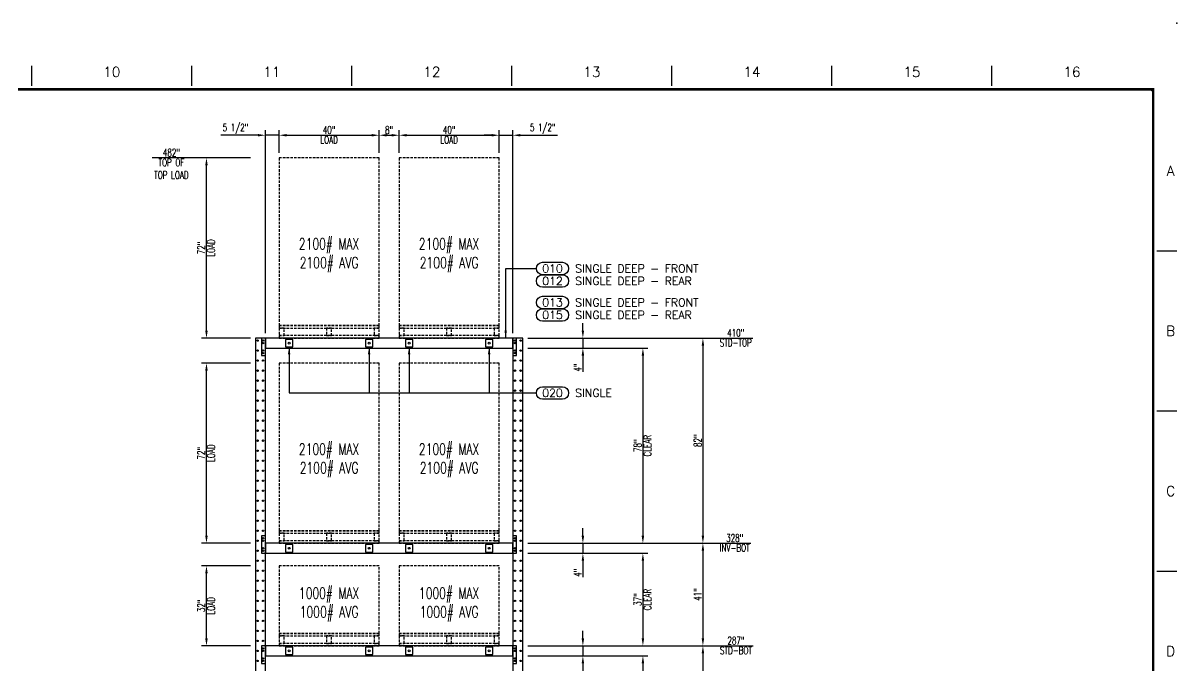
# Model space of a CAD drawing. Extents: x -805 to 239, y -158 to 536.
# Drawn here: x -222.3 to 239.2, y 279 to 535.9 of the extents above; entities that cross this region are included whole.
import ezdxf
from ezdxf.enums import TextEntityAlignment as Align

# ---------------------------------------------------------------- set-up
doc = ezdxf.new("R2010")
doc.units = 0
doc.header["$LTSCALE"] = 8
doc.header["$MEASUREMENT"] = 0
doc.linetypes.add('HIDDEN2', pattern=[0.1875, 0.125, -0.0625])
doc.layers.get('DEFPOINTS').update_dxf_attribs({"linetype": 'CONTINUOUS'})
for name, color, linetype in [('BORD', 15, 'CONTINUOUS'), ('FDIM', 2, 'CONTINUOUS'), ('RACKDIM', 7, 'CONTINUOUS'), ('RACKLOAD', 254, 'HIDDEN2'), ('RACKPALLET', 254, 'HIDDEN2'), ('RACKSHELF', 20, 'CONTINUOUS'), ('RACKUPRIGHT', 180, 'CONTINUOUS'), ('TEXTL', 3, 'CONTINUOUS')]:
    doc.layers.add(name, color=color, linetype=linetype)
doc.styles.add('2thirds', font='romans.shx', dxfattribs={"width": 0.7})
doc.styles.add('DCMARCH', font='stylu.ttf', dxfattribs={"width": 0.75, "oblique": 15})
doc.styles.add('ROMAND', font='ROMAND')
doc.styles.add('SIMPLEX', font='SIMPLEX')
doc.dimstyles.new('2tfrac16', dxfattribs={"dimscale": 32, "dimtxt": 0.0938, "dimasz": 0.0938, "dimexe": 0.0625, "dimexo": 0.0625, "dimgap": 0.01, "dimtad": 1, "dimdec": 4, "dimzin": 1, "dimdsep": 46, "dimlunit": 5, "dimtxsty": '2thirds', "dimcen": 0.0625, "dimclrd": 256, "dimclre": 256, "dimclrt": 256, "dimadec": 0, "dimazin": 0, "dimtfac": 0.75, "dimtdec": 4, "dimtmove": 0, "dimatfit": 0, "dimfxl": 0, "dimtvp": 0.75, "dimfrac": 2, "dimtolj": 1, "dimtzin": 0, "dimarcsym": 0})
doc.dimstyles.new('2tfrac32', dxfattribs={"dimscale": 32, "dimtxt": 0.0938, "dimasz": 0.0938, "dimexe": 0.0625, "dimexo": 0.0625, "dimgap": 0.01, "dimtad": 1, "dimdec": 5, "dimzin": 1, "dimdsep": 46, "dimlunit": 5, "dimtxsty": '2thirds', "dimcen": 0.0625, "dimclrd": 256, "dimclre": 256, "dimclrt": 256, "dimadec": 0, "dimazin": 0, "dimtfac": 0.75, "dimtdec": 4, "dimtmove": 0, "dimatfit": 0, "dimfxl": 0, "dimtvp": 0.75, "dimfrac": 2, "dimtolj": 1, "dimtzin": 0, "dimarcsym": 0})

# ---------------------------------------------------------------- blocks, each defined once
blk = doc.blocks.new('sbord_d')
at = {"layer": 'BORD'}
for p, q in [((18, 20.062), (18, 20.312)), ((20, 20.062), (20, 20.312)), ((22, 20.062), (22, 20.312)), ((24, 20.062), (24, 20.312)), ((26, 20.062), (26, 20.312)), ((28, 20.062), (28, 20.312)), ((30, 20.062), (30, 20.312)), ((32.063, 18), (32.312, 18)), ((32.063, 16), (32.312, 16)), ((32.063, 14), (32.312, 14))]:
    blk.add_line(p, q, dxfattribs=at)
at = {"layer": 'BORD', "const_width": 0.0313}
blk.add_lwpolyline([(-0.016, -0.016), (32.016, -0.016), (32.016, 20.016), (-0.016, 20.016)], close=True, dxfattribs=at)
at = {"layer": 'TEXTL'}
for p in [(32.312, 20.844), (32, 20)]:
    blk.add_point(p, dxfattribs=at)
at = {"layer": 'BORD', "style": 'ROMAND'}
for s, p in [('10', (19, 20.234)), ('11', (21, 20.234)), ('12', (23, 20.234)), ('13', (25, 20.234)), ('14', (27, 20.234)), ('15', (29, 20.234)), ('16', (31, 20.234)), ('A', (32.234, 19)), ('B', (32.234, 17)), ('C', (32.234, 15)), ('D', (32.234, 13))]:
    blk.add_text(s, height=0.125, dxfattribs=at).set_placement(p, align=Align.MIDDLE)
at = {"layer": 'TEXTL', "flags": 8}
for tag, height, style, p in [('TITLE1', 0.156, 'SIMPLEX', (30.266, 2.776)), ('TITLE2', 0.156, 'SIMPLEX', (30.266, 2.443)), ('CHK', 0.0938, 'SIMPLEX', (29.828, 0.883)), ('APP', 0.0938, 'SIMPLEX', (30.703, 0.883)), ('JOB#', 0.125, 'ROMAND', (30.12, 0.133)), ('SHT', 0.125, 'ROMAND', (31.193, 0.133)), ('REV', 0.125, 'ROMAND', (31.789, 0.133))]:
    blk.add_attdef(tag, text='', height=height, dxfattribs=dict(at, style=style)).set_placement(p, align=Align.MIDDLE)
at = {"layer": 'TEXTL', "style": 'SIMPLEX', "flags": 8}
for tag, height, p in [('CUSTOMER', 0.156, (30.266, 1.697)), ('LOCATION', 0.125, (30.266, 1.364)), ('REVC', 0.0781, (20.259, 0.945)), ('CCHK', 0.0781, (27.255, 0.943)), ('REVB', 0.0781, (20.259, 0.695)), ('BCHK', 0.0781, (27.255, 0.683)), ('REVA', 0.0781, (20.259, 0.445)), ('ACHK', 0.0781, (27.255, 0.443))]:
    blk.add_attdef(tag, text='', height=height, dxfattribs=at).set_placement(p, align=Align.CENTER)
at = {"layer": 'TEXTL', "flags": 8}
for tag, p, height, style in [('REVCDESC', (20.625, 0.943), 0.0781, 'SIMPLEX'), ('REVBDESC', (20.625, 0.683), 0.0781, 'SIMPLEX'), ('REVADESC', (20.625, 0.443), 0.0781, 'SIMPLEX'), ('DWG#', (30.055, -0.566), 0.0938, 'ROMAND')]:
    blk.add_attdef(tag, p, '', height=height, dxfattribs=dict(at, style=style))
at = {"layer": 'TEXTL', "style": 'DCMARCH', "oblique": 15, "width": 0.75, "flags": 8}
for tag, p in [('CBY', (26.755, 0.943)), ('BBY', (26.755, 0.683)), ('ABY', (26.755, 0.443))]:
    blk.add_attdef(tag, text='', height=0.0781, dxfattribs=at).set_placement(p, align=Align.CENTER)
at = {"layer": 'TEXTL', "style": 'SIMPLEX', "flags": 8}
for tag, height, width, p, p2 in [('CAPP', 0.0781, 1.292308, (27.588, 0.944), (27.963, 0.944)), ('CDT', 0.0781, 1.866, (28.071, 0.943), (28.46, 0.943)), ('SCALE', 0.0938, 1.702732, (31.234, 0.837), (31.941, 0.837)), ('BAPP', 0.0781, 1.292308, (27.588, 0.683), (27.963, 0.683)), ('BDT', 0.0781, 1.866, (28.071, 0.683), (28.46, 0.683)), ('AAPP', 0.0781, 1.275949, (27.588, 0.443), (27.963, 0.443)), ('ADT', 0.0781, 1.833263, (28.071, 0.443), (28.46, 0.443)), ('DATE', 0.0938, 2.134634, (28.609, 0.462), (29.315, 0.462)), ('CHKDT', 0.0938, 1.555556, (29.484, 0.462), (30.172, 0.462)), ('APPDT', 0.0938, 1.555556, (30.359, 0.462), (31.047, 0.462)), ('PLOT#', 0.0938, 8.555556, (31.234, 0.462), (31.922, 0.462))]:
    blk.add_attdef(tag, text='', height=height, dxfattribs=dict(at, width=width)).set_placement(p, p2, align=Align.FIT)
at = {"layer": 'TEXTL', "style": 'DCMARCH', "oblique": 15, "width": 0.75, "flags": 8}
blk.add_attdef('DRBY', (28.593, 0.821), '', height=0.125, dxfattribs=at)
blk = doc.blocks.new('*D122')
at = {"layer": 'DEFPOINTS', "color": 0}
for p in [(-154.93, 482), (-129.38, 482), (-125.38, 0)]:
    blk.add_point(p, dxfattribs=at)
at = {"layer": 'RACKDIM', "lineweight": -2}
for p, q in [((-148.93, 482), (-170.66, 482)), ((-142.92, 482), (-148.93, 482)), ((-131.38, 482), (-142.92, 482))]:
    blk.add_line(p, q, dxfattribs=at)
at = {"layer": 'RACKDIM', "char_height": 3.002, "attachment_point": 5, "style": '2thirds'}
for s, insert in [('\\A1;482"', (-162.95, 484.11)), ('\\A1;TOP OF\\PTOP LOAD', (-162.95, 477.68))]:
    blk.add_mtext(s, dxfattribs=dict(at, insert=insert))
blk = doc.blocks.new('*D121')
at = {"layer": 'DEFPOINTS', "color": 0}
for p in [(-26.38, 491.07), (-31.88, 482), (-26.38, 410)]:
    blk.add_point(p, dxfattribs=at)
at = {"layer": 'RACKDIM', "lineweight": -2}
for p, q in [((-34.88, 491.07), (-37.88, 491.07)), ((-31.88, 484), (-31.88, 493.07)), ((-31.88, 491.07), (-26.38, 491.07)), ((-26.38, 412), (-26.38, 493.07)), ((-23.38, 491.07), (-8.53, 491.07))]:
    blk.add_line(p, q, dxfattribs=at)
at = {"layer": 'RACKDIM'}
for points in [[(-34.88, 491.57), (-34.88, 490.57), (-31.88, 491.07)], [(-23.38, 491.57), (-23.38, 490.57), (-26.38, 491.07)]]:
    blk.add_solid(points, dxfattribs=at)
at = {"layer": 'RACKDIM', "insert": (-14.45, 493.67), "char_height": 3.002, "attachment_point": 5, "style": '2thirds'}
blk.add_mtext('\\A1;5 1/2"', dxfattribs=at)
blk = doc.blocks.new('*D120')
at = {"layer": 'DEFPOINTS', "color": 0}
for p in [(-31.88, 491.07), (-71.88, 482), (-31.88, 482)]:
    blk.add_point(p, dxfattribs=at)
at = {"layer": 'RACKDIM', "lineweight": -2}
for p, q in [((-71.88, 484), (-71.88, 493.07)), ((-68.88, 491.07), (-34.88, 491.07)), ((-31.88, 484), (-31.88, 493.07))]:
    blk.add_line(p, q, dxfattribs=at)
at = {"layer": 'RACKDIM'}
for points in [[(-68.88, 491.57), (-68.88, 490.57), (-71.88, 491.07)], [(-34.88, 491.57), (-34.88, 490.57), (-31.88, 491.07)]]:
    blk.add_solid(points, dxfattribs=at)
at = {"layer": 'RACKDIM', "char_height": 3.002, "attachment_point": 5, "style": '2thirds'}
for s, insert in [('\\A1;40"', (-51.88, 493.17)), ('\\A1;LOAD', (-51.88, 489.24))]:
    blk.add_mtext(s, dxfattribs=dict(at, insert=insert))
blk = doc.blocks.new('*D119')
at = {"layer": 'DEFPOINTS', "color": 0}
for p in [(-71.88, 491.07), (-79.88, 482), (-71.88, 482)]:
    blk.add_point(p, dxfattribs=at)
at = {"layer": 'RACKDIM', "lineweight": -2}
for p, q in [((-79.88, 484), (-79.88, 493.07)), ((-76.88, 491.07), (-74.88, 491.07)), ((-71.88, 484), (-71.88, 493.07))]:
    blk.add_line(p, q, dxfattribs=at)
at = {"layer": 'RACKDIM'}
for points in [[(-76.88, 491.57), (-76.88, 490.57), (-79.88, 491.07)], [(-74.88, 491.57), (-74.88, 490.57), (-71.88, 491.07)]]:
    blk.add_solid(points, dxfattribs=at)
at = {"layer": 'RACKDIM', "insert": (-75.88, 493.17), "char_height": 3.002, "attachment_point": 5, "style": '2thirds'}
blk.add_mtext('\\A1;8"', dxfattribs=at)
blk = doc.blocks.new('*D118')
at = {"layer": 'DEFPOINTS', "color": 0}
for p in [(-79.88, 491.07), (-119.88, 482), (-79.88, 482)]:
    blk.add_point(p, dxfattribs=at)
at = {"layer": 'RACKDIM', "lineweight": -2}
for p, q in [((-119.88, 484), (-119.88, 493.07)), ((-116.88, 491.07), (-82.88, 491.07)), ((-79.88, 484), (-79.88, 493.07))]:
    blk.add_line(p, q, dxfattribs=at)
at = {"layer": 'RACKDIM'}
for points in [[(-116.88, 491.57), (-116.88, 490.57), (-119.88, 491.07)], [(-82.88, 491.57), (-82.88, 490.57), (-79.88, 491.07)]]:
    blk.add_solid(points, dxfattribs=at)
at = {"layer": 'RACKDIM', "char_height": 3.002, "attachment_point": 5, "style": '2thirds'}
for s, insert in [('\\A1;40"', (-99.88, 493.17)), ('\\A1;LOAD', (-99.88, 489.24))]:
    blk.add_mtext(s, dxfattribs=dict(at, insert=insert))
blk = doc.blocks.new('*D117')
at = {"layer": 'DEFPOINTS', "color": 0}
for p in [(-125.38, 491.07), (-119.88, 482), (-125.38, 410)]:
    blk.add_point(p, dxfattribs=at)
at = {"layer": 'RACKDIM', "lineweight": -2}
for p, q in [((-128.38, 491.07), (-143.23, 491.07)), ((-125.38, 412), (-125.38, 493.07)), ((-119.88, 491.07), (-125.38, 491.07)), ((-119.88, 484), (-119.88, 493.07)), ((-116.88, 491.07), (-113.88, 491.07))]:
    blk.add_line(p, q, dxfattribs=at)
at = {"layer": 'RACKDIM'}
for points in [[(-128.38, 491.57), (-128.38, 490.57), (-125.38, 491.07)], [(-116.88, 491.57), (-116.88, 490.57), (-119.88, 491.07)]]:
    blk.add_solid(points, dxfattribs=at)
at = {"layer": 'RACKDIM', "insert": (-137.31, 493.67), "char_height": 3.002, "attachment_point": 5, "style": '2thirds'}
blk.add_mtext('\\A1;5 1/2"', dxfattribs=at)
blk = doc.blocks.new('*D116')
at = {"layer": 'DEFPOINTS', "color": 0}
for p in [(-148.93, 482), (-129.38, 482), (-129.38, 410)]:
    blk.add_point(p, dxfattribs=at)
at = {"layer": 'RACKDIM', "lineweight": -2}
for p, q in [((-131.38, 482), (-150.93, 482)), ((-148.93, 413), (-148.93, 479)), ((-131.38, 410), (-150.93, 410))]:
    blk.add_line(p, q, dxfattribs=at)
at = {"layer": 'RACKDIM'}
for points in [[(-149.43, 479), (-148.43, 479), (-148.93, 482)], [(-149.43, 413), (-148.43, 413), (-148.93, 410)]]:
    blk.add_solid(points, dxfattribs=at)
at = {"layer": 'RACKDIM', "char_height": 3.002, "attachment_point": 5, "rotation": 89.9998, "style": '2thirds'}
for s, insert in [('\\A1;72"', (-151.04, 446)), ('\\A1;LOAD', (-147.11, 446))]:
    blk.add_mtext(s, dxfattribs=dict(at, insert=insert))
blk = doc.blocks.new('*D115')
at = {"layer": 'DEFPOINTS', "color": 0}
for p in [(-22.38, 410), (55.62, 410), (-125.38, 0)]:
    blk.add_point(p, dxfattribs=at)
at = {"layer": 'RACKDIM', "lineweight": -2}
blk.add_line((-20.38, 410), (69.55, 410), dxfattribs=at)
at = {"layer": 'RACKDIM', "attachment_point": 5, "style": '2thirds'}
for s, insert, char_height in [('\\A1;410"', (62.74, 412.11), 3.002), ('\\A1;STD-TOP', (62.74, 408.18), 3.0016)]:
    blk.add_mtext(s, dxfattribs=dict(at, insert=insert, char_height=char_height))
blk = doc.blocks.new('*D114')
at = {"layer": 'DEFPOINTS', "color": 0}
for p in [(-22.38, 410), (-22.38, 328), (49.62, 328)]:
    blk.add_point(p, dxfattribs=at)
at = {"layer": 'RACKDIM', "lineweight": -2}
for p, q in [((-20.38, 410), (51.62, 410)), ((49.62, 407), (49.62, 331)), ((-20.38, 328), (51.62, 328))]:
    blk.add_line(p, q, dxfattribs=at)
at = {"layer": 'RACKDIM'}
for points in [[(49.12, 407), (50.12, 407), (49.62, 410)], [(49.12, 331), (50.12, 331), (49.62, 328)]]:
    blk.add_solid(points, dxfattribs=at)
at = {"layer": 'RACKDIM', "insert": (47.51, 369), "char_height": 3.002, "attachment_point": 5, "rotation": 89.9998, "style": '2thirds'}
blk.add_mtext('\\A1;82"', dxfattribs=at)
blk = doc.blocks.new('*D113')
at = {"layer": 'DEFPOINTS', "color": 0}
for p in [(-22.38, 406), (-22.38, 328), (25.62, 328)]:
    blk.add_point(p, dxfattribs=at)
at = {"layer": 'RACKDIM', "lineweight": -2}
for p, q in [((-20.38, 406), (27.62, 406)), ((25.62, 403), (25.62, 331)), ((-20.38, 328), (27.62, 328))]:
    blk.add_line(p, q, dxfattribs=at)
at = {"layer": 'RACKDIM'}
for points in [[(25.12, 403), (26.12, 403), (25.62, 406)], [(25.12, 331), (26.12, 331), (25.62, 328)]]:
    blk.add_solid(points, dxfattribs=at)
at = {"layer": 'RACKDIM', "char_height": 3.002, "attachment_point": 5, "rotation": 89.9998, "style": '2thirds'}
for s, insert in [('\\A1;CLEAR', (27.44, 367)), ('\\A1;78"', (23.51, 367))]:
    blk.add_mtext(s, dxfattribs=dict(at, insert=insert))
blk = doc.blocks.new('*D112')
at = {"layer": 'DEFPOINTS', "color": 0}
for p in [(-22.38, 410), (-22.38, 406), (1.62, 406)]:
    blk.add_point(p, dxfattribs=at)
at = {"layer": 'RACKDIM', "lineweight": -2}
for p, q in [((1.62, 413), (1.62, 416)), ((-20.38, 410), (3.62, 410)), ((1.62, 410), (1.62, 406)), ((-20.38, 406), (3.62, 406)), ((1.62, 403), (1.62, 396.46))]:
    blk.add_line(p, q, dxfattribs=at)
at = {"layer": 'RACKDIM'}
for points in [[(1.12, 413), (2.12, 413), (1.62, 410)], [(1.12, 403), (2.12, 403), (1.62, 406)]]:
    blk.add_solid(points, dxfattribs=at)
at = {"layer": 'RACKDIM', "insert": (-0.49, 398.23), "char_height": 3.002, "attachment_point": 5, "rotation": 89.9998, "style": '2thirds'}
blk.add_mtext('\\A1;4"', dxfattribs=at)
blk = doc.blocks.new('*D111')
at = {"layer": 'DEFPOINTS', "color": 0}
for p in [(-148.93, 400), (-129.38, 400), (-129.38, 328)]:
    blk.add_point(p, dxfattribs=at)
at = {"layer": 'RACKDIM', "lineweight": -2}
for p, q in [((-131.38, 400), (-150.93, 400)), ((-148.93, 331), (-148.93, 397)), ((-131.38, 328), (-150.93, 328))]:
    blk.add_line(p, q, dxfattribs=at)
at = {"layer": 'RACKDIM'}
for points in [[(-149.43, 397), (-148.43, 397), (-148.93, 400)], [(-149.43, 331), (-148.43, 331), (-148.93, 328)]]:
    blk.add_solid(points, dxfattribs=at)
at = {"layer": 'RACKDIM', "char_height": 3.002, "attachment_point": 5, "rotation": 89.9998, "style": '2thirds'}
for s, insert in [('\\A1;72"', (-151.04, 364)), ('\\A1;LOAD', (-147.11, 364))]:
    blk.add_mtext(s, dxfattribs=dict(at, insert=insert))
blk = doc.blocks.new('*D110')
at = {"layer": 'DEFPOINTS', "color": 0}
for p in [(-22.38, 328), (55.62, 328), (-125.38, 0)]:
    blk.add_point(p, dxfattribs=at)
at = {"layer": 'RACKDIM', "lineweight": -2}
blk.add_line((-20.38, 328), (68.75, 328), dxfattribs=at)
at = {"layer": 'RACKDIM', "attachment_point": 5, "style": '2thirds'}
for s, insert, char_height in [('\\A1;INV-BOT', (62.34, 326.18), 3.0016), ('\\A1;328"', (62.34, 330.11), 3.002)]:
    blk.add_mtext(s, dxfattribs=dict(at, insert=insert, char_height=char_height))
blk = doc.blocks.new('*D109')
at = {"layer": 'DEFPOINTS', "color": 0}
for p in [(-22.38, 328), (-22.38, 287), (49.62, 287)]:
    blk.add_point(p, dxfattribs=at)
at = {"layer": 'RACKDIM', "lineweight": -2}
for p, q in [((-20.38, 328), (51.62, 328)), ((49.62, 325), (49.62, 290)), ((-20.38, 287), (51.62, 287))]:
    blk.add_line(p, q, dxfattribs=at)
at = {"layer": 'RACKDIM'}
for points in [[(49.12, 325), (50.12, 325), (49.62, 328)], [(49.12, 290), (50.12, 290), (49.62, 287)]]:
    blk.add_solid(points, dxfattribs=at)
at = {"layer": 'RACKDIM', "insert": (47.51, 307.5), "char_height": 3.002, "attachment_point": 5, "rotation": 89.9998, "style": '2thirds'}
blk.add_mtext('\\A1;41"', dxfattribs=at)
blk = doc.blocks.new('*D108')
at = {"layer": 'DEFPOINTS', "color": 0}
for p in [(-22.38, 324), (-22.38, 287), (25.62, 287)]:
    blk.add_point(p, dxfattribs=at)
at = {"layer": 'RACKDIM', "lineweight": -2}
for p, q in [((-20.38, 324), (27.62, 324)), ((25.62, 321), (25.62, 290)), ((-20.38, 287), (27.62, 287))]:
    blk.add_line(p, q, dxfattribs=at)
at = {"layer": 'RACKDIM'}
for points in [[(25.12, 321), (26.12, 321), (25.62, 324)], [(25.12, 290), (26.12, 290), (25.62, 287)]]:
    blk.add_solid(points, dxfattribs=at)
at = {"layer": 'RACKDIM', "char_height": 3.002, "attachment_point": 5, "rotation": 89.9998, "style": '2thirds'}
for s, insert in [('\\A1;CLEAR', (27.44, 305.5)), ('\\A1;37"', (23.51, 305.5))]:
    blk.add_mtext(s, dxfattribs=dict(at, insert=insert))
blk = doc.blocks.new('*D107')
at = {"layer": 'DEFPOINTS', "color": 0}
for p in [(-22.38, 328), (-22.38, 324), (1.62, 324)]:
    blk.add_point(p, dxfattribs=at)
at = {"layer": 'RACKDIM', "lineweight": -2}
for p, q in [((1.62, 331), (1.62, 334)), ((-20.38, 328), (3.62, 328)), ((1.62, 328), (1.62, 324)), ((-20.38, 324), (3.62, 324)), ((1.62, 321), (1.62, 314.46))]:
    blk.add_line(p, q, dxfattribs=at)
at = {"layer": 'RACKDIM'}
for points in [[(1.12, 331), (2.12, 331), (1.62, 328)], [(1.12, 321), (2.12, 321), (1.62, 324)]]:
    blk.add_solid(points, dxfattribs=at)
at = {"layer": 'RACKDIM', "insert": (-0.49, 316.23), "char_height": 3.002, "attachment_point": 5, "rotation": 89.9998, "style": '2thirds'}
blk.add_mtext('\\A1;4"', dxfattribs=at)
blk = doc.blocks.new('*D106')
at = {"layer": 'DEFPOINTS', "color": 0}
for p in [(-148.93, 319), (-129.38, 319), (-129.38, 287)]:
    blk.add_point(p, dxfattribs=at)
at = {"layer": 'RACKDIM', "lineweight": -2}
for p, q in [((-131.38, 319), (-150.93, 319)), ((-148.93, 290), (-148.93, 316)), ((-131.38, 287), (-150.93, 287))]:
    blk.add_line(p, q, dxfattribs=at)
at = {"layer": 'RACKDIM'}
for points in [[(-149.43, 316), (-148.43, 316), (-148.93, 319)], [(-149.43, 290), (-148.43, 290), (-148.93, 287)]]:
    blk.add_solid(points, dxfattribs=at)
at = {"layer": 'RACKDIM', "char_height": 3.002, "attachment_point": 5, "rotation": 89.9998, "style": '2thirds'}
for s, insert in [('\\A1;32"', (-151.04, 303)), ('\\A1;LOAD', (-147.11, 303))]:
    blk.add_mtext(s, dxfattribs=dict(at, insert=insert))
blk = doc.blocks.new('*D105')
at = {"layer": 'DEFPOINTS', "color": 0}
for p in [(-22.38, 287), (55.62, 287), (-125.38, 0)]:
    blk.add_point(p, dxfattribs=at)
at = {"layer": 'RACKDIM', "lineweight": -2}
blk.add_line((-20.38, 287), (69.75, 287), dxfattribs=at)
at = {"layer": 'RACKDIM', "attachment_point": 5, "style": '2thirds'}
for s, insert, char_height in [('\\A1;STD-BOT', (62.84, 285.18), 3.0016), ('\\A1;287"', (62.84, 289.11), 3.002)]:
    blk.add_mtext(s, dxfattribs=dict(at, insert=insert, char_height=char_height))
blk = doc.blocks.new('*D104')
at = {"layer": 'DEFPOINTS', "color": 0}
for p in [(-22.38, 287), (-22.38, 246), (49.62, 246)]:
    blk.add_point(p, dxfattribs=at)
at = {"layer": 'RACKDIM', "lineweight": -2}
for p, q in [((-20.38, 287), (51.62, 287)), ((49.62, 284), (49.62, 249)), ((-20.38, 246), (51.62, 246))]:
    blk.add_line(p, q, dxfattribs=at)
at = {"layer": 'RACKDIM'}
for points in [[(49.12, 284), (50.12, 284), (49.62, 287)], [(49.12, 249), (50.12, 249), (49.62, 246)]]:
    blk.add_solid(points, dxfattribs=at)
at = {"layer": 'RACKDIM', "insert": (47.51, 266.5), "char_height": 3.002, "attachment_point": 5, "rotation": 89.9998, "style": '2thirds'}
blk.add_mtext('\\A1;41"', dxfattribs=at)
blk = doc.blocks.new('*D103')
at = {"layer": 'DEFPOINTS', "color": 0}
for p in [(-22.38, 283), (-22.38, 246), (25.62, 246)]:
    blk.add_point(p, dxfattribs=at)
at = {"layer": 'RACKDIM', "lineweight": -2}
for p, q in [((-20.38, 283), (27.62, 283)), ((25.62, 280), (25.62, 249)), ((-20.38, 246), (27.62, 246))]:
    blk.add_line(p, q, dxfattribs=at)
at = {"layer": 'RACKDIM'}
for points in [[(25.12, 280), (26.12, 280), (25.62, 283)], [(25.12, 249), (26.12, 249), (25.62, 246)]]:
    blk.add_solid(points, dxfattribs=at)
at = {"layer": 'RACKDIM', "char_height": 3.002, "attachment_point": 5, "rotation": 89.9998, "style": '2thirds'}
for s, insert in [('\\A1;CLEAR', (27.44, 264.5)), ('\\A1;37"', (23.51, 264.5))]:
    blk.add_mtext(s, dxfattribs=dict(at, insert=insert))
blk = doc.blocks.new('*D102')
at = {"layer": 'DEFPOINTS', "color": 0}
for p in [(-22.38, 287), (-22.38, 283), (1.62, 283)]:
    blk.add_point(p, dxfattribs=at)
at = {"layer": 'RACKDIM', "lineweight": -2}
for p, q in [((1.62, 290), (1.62, 293)), ((-20.38, 287), (3.62, 287)), ((1.62, 287), (1.62, 283)), ((-20.38, 283), (3.62, 283)), ((1.62, 280), (1.62, 273.46))]:
    blk.add_line(p, q, dxfattribs=at)
at = {"layer": 'RACKDIM'}
for points in [[(1.12, 290), (2.12, 290), (1.62, 287)], [(1.12, 280), (2.12, 280), (1.62, 283)]]:
    blk.add_solid(points, dxfattribs=at)
at = {"layer": 'RACKDIM', "insert": (-0.49, 275.23), "char_height": 3.002, "attachment_point": 5, "rotation": 89.9998, "style": '2thirds'}
blk.add_mtext('\\A1;4"', dxfattribs=at)

msp = doc.modelspace()

# ---------------------------------------------------------------- linework, layer by layer
at = {"layer": 'FDIM'}
for points in [[(-14.47019, 435.3199, -1), (-14.47019, 440.3035), (-6.5932, 440.3035, -1), (-6.5932, 435.3199)], [(-14.47019, 430.3363, -1), (-14.47019, 435.3199), (-6.5932, 435.3199, -1), (-6.5932, 430.3363)], [(-14.47019, 421.74874, -1), (-14.47019, 426.73234), (-6.5932, 426.73234, -1), (-6.5932, 421.74874)], [(-14.47019, 416.76514, -1), (-14.47019, 421.74874), (-6.5932, 421.74874, -1), (-6.5932, 416.76514)], [(-14.47019, 385.58671, -1), (-14.47019, 390.57031), (-6.5932, 390.57031, -1), (-6.5932, 385.58671)]]:
    msp.add_lwpolyline(points, format="xyb", close=True, dxfattribs=at)
at = {"layer": 'RACKLOAD'}
for points in [[(-119.87898, 415), (-79.87898, 415), (-79.87898, 482), (-119.87898, 482), (-119.87898, 415)], [(-71.87898, 415), (-31.87898, 415), (-31.87898, 482), (-71.87898, 482), (-71.87898, 415)], [(-119.87898, 333), (-79.87898, 333), (-79.87898, 400), (-119.87898, 400), (-119.87898, 333)], [(-71.87898, 333), (-31.87898, 333), (-31.87898, 400), (-71.87898, 400), (-71.87898, 333)], [(-119.87898, 292), (-79.87898, 292), (-79.87898, 319), (-119.87898, 319), (-119.87898, 292)], [(-71.87898, 292), (-31.87898, 292), (-31.87898, 319), (-71.87898, 319), (-71.87898, 292)]]:
    msp.add_lwpolyline(points, dxfattribs=at)
at = {"layer": 'RACKPALLET'}
for points in [[(-119.87898, 414), (-79.87898, 414), (-79.87898, 415), (-119.87898, 415), (-119.87898, 414)], [(-119.87898, 411), (-117.87898, 411), (-117.87898, 414), (-119.87898, 414), (-119.87898, 411)], [(-119.87898, 410), (-79.87898, 410), (-79.87898, 411), (-119.87898, 411), (-119.87898, 410)], [(-100.87898, 411), (-98.87898, 411), (-98.87898, 414), (-100.87898, 414), (-100.87898, 411)], [(-81.87898, 411), (-79.87898, 411), (-79.87898, 414), (-81.87898, 414), (-81.87898, 411)], [(-71.87898, 414), (-31.87898, 414), (-31.87898, 415), (-71.87898, 415), (-71.87898, 414)], [(-71.87898, 411), (-69.87898, 411), (-69.87898, 414), (-71.87898, 414), (-71.87898, 411)], [(-71.87898, 410), (-31.87898, 410), (-31.87898, 411), (-71.87898, 411), (-71.87898, 410)], [(-52.87898, 411), (-50.87898, 411), (-50.87898, 414), (-52.87898, 414), (-52.87898, 411)], [(-33.87898, 411), (-31.87898, 411), (-31.87898, 414), (-33.87898, 414), (-33.87898, 411)], [(-119.87898, 332), (-79.87898, 332), (-79.87898, 333), (-119.87898, 333), (-119.87898, 332)], [(-71.87898, 332), (-31.87898, 332), (-31.87898, 333), (-71.87898, 333), (-71.87898, 332)], [(-119.87898, 329), (-117.87898, 329), (-117.87898, 332), (-119.87898, 332), (-119.87898, 329)], [(-119.87898, 328), (-79.87898, 328), (-79.87898, 329), (-119.87898, 329), (-119.87898, 328)], [(-100.87898, 329), (-98.87898, 329), (-98.87898, 332), (-100.87898, 332), (-100.87898, 329)], [(-81.87898, 329), (-79.87898, 329), (-79.87898, 332), (-81.87898, 332), (-81.87898, 329)], [(-71.87898, 329), (-69.87898, 329), (-69.87898, 332), (-71.87898, 332), (-71.87898, 329)], [(-71.87898, 328), (-31.87898, 328), (-31.87898, 329), (-71.87898, 329), (-71.87898, 328)], [(-52.87898, 329), (-50.87898, 329), (-50.87898, 332), (-52.87898, 332), (-52.87898, 329)], [(-33.87898, 329), (-31.87898, 329), (-31.87898, 332), (-33.87898, 332), (-33.87898, 329)], [(-119.87898, 291), (-79.87898, 291), (-79.87898, 292), (-119.87898, 292), (-119.87898, 291)], [(-119.87898, 288), (-117.87898, 288), (-117.87898, 291), (-119.87898, 291), (-119.87898, 288)], [(-100.87898, 288), (-98.87898, 288), (-98.87898, 291), (-100.87898, 291), (-100.87898, 288)], [(-81.87898, 288), (-79.87898, 288), (-79.87898, 291), (-81.87898, 291), (-81.87898, 288)], [(-71.87898, 291), (-31.87898, 291), (-31.87898, 292), (-71.87898, 292), (-71.87898, 291)], [(-71.87898, 288), (-69.87898, 288), (-69.87898, 291), (-71.87898, 291), (-71.87898, 288)], [(-52.87898, 288), (-50.87898, 288), (-50.87898, 291), (-52.87898, 291), (-52.87898, 288)], [(-33.87898, 288), (-31.87898, 288), (-31.87898, 291), (-33.87898, 291), (-33.87898, 288)], [(-119.87898, 287), (-79.87898, 287), (-79.87898, 288), (-119.87898, 288), (-119.87898, 287)], [(-71.87898, 287), (-31.87898, 287), (-31.87898, 288), (-71.87898, 288), (-71.87898, 287)]]:
    msp.add_lwpolyline(points, dxfattribs=at)
at = {"layer": 'RACKSHELF'}
for points in [[(-126.87898, 403), (-125.37898, 403), (-125.37898, 410), (-126.87898, 410), (-126.87898, 403)], [(-125.37898, 406), (-26.37898, 406), (-26.37898, 410), (-125.37898, 410), (-125.37898, 406)], [(-117.37898, 406.5), (-114.37898, 406.5), (-114.37898, 409.5), (-117.37898, 409.5), (-117.37898, 406.5)], [(-85.37898, 406.5), (-82.37898, 406.5), (-82.37898, 409.5), (-85.37898, 409.5), (-85.37898, 406.5)], [(-69.37898, 406.5), (-66.37898, 406.5), (-66.37898, 409.5), (-69.37898, 409.5), (-69.37898, 406.5)], [(-37.37898, 406.5), (-34.37898, 406.5), (-34.37898, 409.5), (-37.37898, 409.5), (-37.37898, 406.5)], [(-26.37898, 403), (-24.87898, 403), (-24.87898, 410), (-26.37898, 410), (-26.37898, 403)], [(-126.87898, 324), (-125.37898, 324), (-125.37898, 331), (-126.87898, 331), (-126.87898, 324)], [(-125.37898, 324), (-26.37898, 324), (-26.37898, 328), (-125.37898, 328), (-125.37898, 324)], [(-26.37898, 324), (-24.87898, 324), (-24.87898, 331), (-26.37898, 331), (-26.37898, 324)], [(-117.37898, 324.5), (-114.37898, 324.5), (-114.37898, 327.5), (-117.37898, 327.5), (-117.37898, 324.5)], [(-85.37898, 324.5), (-82.37898, 324.5), (-82.37898, 327.5), (-85.37898, 327.5), (-85.37898, 324.5)], [(-69.37898, 324.5), (-66.37898, 324.5), (-66.37898, 327.5), (-69.37898, 327.5), (-69.37898, 324.5)], [(-37.37898, 324.5), (-34.37898, 324.5), (-34.37898, 327.5), (-37.37898, 327.5), (-37.37898, 324.5)], [(-126.87898, 280), (-125.37898, 280), (-125.37898, 287), (-126.87898, 287), (-126.87898, 280)], [(-125.37898, 283), (-26.37898, 283), (-26.37898, 287), (-125.37898, 287), (-125.37898, 283)], [(-117.37898, 283.5), (-114.37898, 283.5), (-114.37898, 286.5), (-117.37898, 286.5), (-117.37898, 283.5)], [(-85.37898, 283.5), (-82.37898, 283.5), (-82.37898, 286.5), (-85.37898, 286.5), (-85.37898, 283.5)], [(-69.37898, 283.5), (-66.37898, 283.5), (-66.37898, 286.5), (-69.37898, 286.5), (-69.37898, 283.5)], [(-37.37898, 283.5), (-34.37898, 283.5), (-34.37898, 286.5), (-37.37898, 286.5), (-37.37898, 283.5)], [(-26.37898, 280), (-24.87898, 280), (-24.87898, 287), (-26.37898, 287), (-26.37898, 280)]]:
    msp.add_lwpolyline(points, dxfattribs=at)
for centre, radius in [((-126.28523, 409), 0.28125), ((-126.28523, 408), 0.28125), ((-115.87898, 408), 0.375), ((-83.87898, 408), 0.375), ((-67.87898, 408), 0.375), ((-35.87898, 408), 0.375), ((-25.47273, 409), 0.28125), ((-25.47273, 408), 0.28125), ((-126.28523, 405), 0.28125), ((-126.28523, 404), 0.28125), ((-25.47273, 405), 0.28125), ((-25.47273, 404), 0.28125), ((-126.28523, 330), 0.28125), ((-126.28523, 329), 0.28125), ((-25.47273, 330), 0.28125), ((-25.47273, 329), 0.28125), ((-126.28523, 326), 0.28125), ((-126.28523, 325), 0.28125), ((-115.87898, 326), 0.375), ((-83.87898, 326), 0.375), ((-67.87898, 326), 0.375), ((-35.87898, 326), 0.375), ((-25.47273, 326), 0.28125), ((-25.47273, 325), 0.28125), ((-126.28523, 286), 0.28125), ((-25.47273, 286), 0.28125), ((-126.28523, 285), 0.28125), ((-126.28523, 282), 0.28125), ((-115.87898, 285), 0.375), ((-83.87898, 285), 0.375), ((-67.87898, 285), 0.375), ((-35.87898, 285), 0.375), ((-25.47273, 285), 0.28125), ((-25.47273, 282), 0.28125), ((-126.28523, 281), 0.28125), ((-25.47273, 281), 0.28125)]:
    msp.add_circle(centre, radius, dxfattribs=at)
at = {"layer": 'RACKUPRIGHT'}
for points in [[(-129.37898, 0.5), (-125.37898, 0.5), (-125.37898, 410), (-129.37898, 410), (-129.37898, 0.5)], [(-26.37898, 0.5), (-22.37898, 0.5), (-22.37898, 410), (-26.37898, 410), (-26.37898, 0.5)]]:
    msp.add_lwpolyline(points, dxfattribs=at)
for centre in [(-128.47273, 409), (-126.28523, 409), (-25.47273, 409), (-23.28523, 409), (-128.47273, 405), (-126.28523, 405), (-25.47273, 405), (-23.28523, 405), (-128.47273, 401), (-128.47273, 397), (-126.28523, 401), (-126.28523, 397), (-25.47273, 401), (-25.47273, 397), (-23.28523, 401), (-23.28523, 397), (-128.47273, 393), (-126.28523, 393), (-25.47273, 393), (-23.28523, 393), (-128.47273, 389), (-126.28523, 389), (-25.47273, 389), (-23.28523, 389), (-128.47273, 385), (-126.28523, 385), (-25.47273, 385), (-23.28523, 385), (-128.47273, 381), (-126.28523, 381), (-25.47273, 381), (-23.28523, 381), (-128.47273, 377), (-126.28523, 377), (-25.47273, 377), (-23.28523, 377), (-128.47273, 373), (-128.47273, 369), (-126.28523, 373), (-126.28523, 369), (-25.47273, 373), (-25.47273, 369), (-23.28523, 373), (-23.28523, 369), (-128.47273, 365), (-126.28523, 365), (-25.47273, 365), (-23.28523, 365), (-128.47273, 361), (-126.28523, 361), (-25.47273, 361), (-23.28523, 361), (-128.47273, 357), (-126.28523, 357), (-25.47273, 357), (-23.28523, 357), (-128.47273, 353), (-126.28523, 353), (-25.47273, 353), (-23.28523, 353), (-128.47273, 349), (-126.28523, 349), (-25.47273, 349), (-23.28523, 349), (-128.47273, 345), (-126.28523, 345), (-25.47273, 345), (-23.28523, 345), (-128.47273, 341), (-128.47273, 337), (-126.28523, 341), (-126.28523, 337), (-25.47273, 341), (-25.47273, 337), (-23.28523, 341), (-23.28523, 337), (-128.47273, 333), (-126.28523, 333), (-25.47273, 333), (-23.28523, 333), (-128.47273, 329), (-126.28523, 329), (-25.47273, 329), (-23.28523, 329), (-128.47273, 325), (-126.28523, 325), (-25.47273, 325), (-23.28523, 325), (-128.47273, 321), (-126.28523, 321), (-25.47273, 321), (-23.28523, 321), (-128.47273, 317), (-126.28523, 317), (-25.47273, 317), (-23.28523, 317), (-128.47273, 313), (-128.47273, 309), (-126.28523, 313), (-126.28523, 309), (-25.47273, 313), (-25.47273, 309), (-23.28523, 313), (-23.28523, 309), (-128.47273, 305), (-126.28523, 305), (-25.47273, 305), (-23.28523, 305), (-128.47273, 301), (-126.28523, 301), (-25.47273, 301), (-23.28523, 301), (-128.47273, 297), (-126.28523, 297), (-25.47273, 297), (-23.28523, 297), (-128.47273, 293), (-126.28523, 293), (-25.47273, 293), (-23.28523, 293), (-128.47273, 289), (-126.28523, 289), (-25.47273, 289), (-23.28523, 289), (-128.47273, 285), (-126.28523, 285), (-25.47273, 285), (-23.28523, 285), (-128.47273, 281), (-126.28523, 281), (-25.47273, 281), (-23.28523, 281)]:
    msp.add_circle(centre, 0.28125, dxfattribs=at)

# ---------------------------------------------------------------- block references
at = {"layer": 'RACKLOAD', "xscale": 32, "yscale": 32, "zscale": 32}
msp.add_blockref('sbord_d', (-794.79752, -131.11522), dxfattribs=at)

# ---------------------------------------------------------------- texts
at = {"layer": 'FDIM', "style": 'SIMPLEX'}
for s, p in [('010', (-10.5317, 437.8117)), ('012', (-10.5317, 432.8281)), ('013', (-10.5317, 424.24054)), ('015', (-10.5317, 419.25694)), ('020', (-10.5317, 388.07851))]:
    msp.add_text(s, height=3.2, dxfattribs=at).set_placement(p, align=Align.MIDDLE)
for s, p in [('SINGLE DEEP - FRONT', (-1.46758, 437.8117)), ('SINGLE DEEP - REAR', (-1.46758, 432.8281)), ('SINGLE DEEP - FRONT', (-1.46758, 424.24054)), ('SINGLE DEEP - REAR', (-1.46758, 419.25694)), ('SINGLE', (-1.46758, 388.07851))]:
    msp.add_text(s, height=3.2, dxfattribs=at).set_placement(p, align=Align.MIDDLE_LEFT)
at = {"layer": 'RACKLOAD', "char_height": 4.5, "width": 40, "attachment_point": 5, "style": '2thirds'}
for s, insert in [('2100# MAX 2100# AVG', (-99.87898, 443.14286)), ('2100# MAX 2100# AVG', (-51.87898, 443.14286)), ('2100# MAX 2100# AVG', (-99.87898, 361.14286)), ('2100# MAX 2100# AVG', (-51.87898, 361.14286)), ('1000# MAX 1000# AVG', (-99.87898, 303.56067)), ('1000# MAX 1000# AVG', (-51.87898, 303.56067))]:
    msp.add_mtext(s, dxfattribs=dict(at, insert=insert))

# ---------------------------------------------------------------- dimensions: what is measured, and where the dimension line sits
at = {"layer": 'RACKDIM'}
for base, p1, p2, picture, middle in [((-125.37898, 491.06562), (-119.87898, 482), (-125.37898, 410), '*D117', (-137.30517, 493.67256)), ((-71.87898, 491.06562), (-79.87898, 482), (-71.87898, 482), '*D119', (-75.87898, 493.17229)), ((-26.37898, 491.06562), (-31.87898, 482), (-26.37898, 410), '*D121', (-14.4528, 493.67256))]:
    dim = msp.add_linear_dim(base=base, p1=p1, p2=p2, dimstyle='2tfrac16', override={"dimpost": '"'}, dxfattribs=at)
    dim.commit()
    dim.dimension.update_dxf_attribs({"geometry": picture, "text_midpoint": middle})
for base, p1, p2, picture, middle in [((-79.87898, 491.06562), (-119.87898, 482), (-79.87898, 482), '*D118', (-99.87898, 491.06562)), ((-31.87898, 491.06562), (-71.87898, 482), (-31.87898, 482), '*D120', (-51.87898, 491.06562))]:
    dim = msp.add_linear_dim(base=base, p1=p1, p2=p2, text='<>\\XLOAD', dimstyle='2tfrac16', override={"dimpost": '"'}, dxfattribs=at)
    dim.commit()
    dim.dimension.update_dxf_attribs({"geometry": picture, "text_midpoint": middle})
for feature_location, offset, text, picture, middle in [((-129.37898, 482), (-25.55131, 0.00007), '<>\\XTOP OF\\PTOP LOAD', '*D122', (-162.9544, 482.00007)), ((-22.37898, 410), (78, 0), '<>\\XSTD-TOP', '*D115', (62.74464, 410)), ((-22.37898, 328), (78, 0), '<>\\XINV-BOT', '*D110', (62.34443, 328)), ((-22.37898, 287), (78, 0), '<>\\XSTD-BOT', '*D105', (62.8447, 287))]:
    dim = msp.add_ordinate_dim(feature_location=feature_location, offset=offset, dtype=0, origin=(-125.37898, 0), text=text, dimstyle='2tfrac16', override={"dimpost": '"'}, dxfattribs=at)
    dim.commit()
    dim.dimension.update_dxf_attribs({"geometry": picture, "text_midpoint": middle})
for base, p1, p2, text, picture, middle in [((-148.93005, 482.00007), (-129.37898, 410), (-129.37898, 482), '<>\\XLOAD', '*D116', (-148.93018, 446.00007)), ((25.62072, 327.99982), (-22.37898, 406), (-22.37898, 328), '<>\\XCLEAR', '*D113', (25.62086, 366.99982)), ((-148.93005, 400.00007), (-129.37898, 328), (-129.37898, 400), '<>\\XLOAD', '*D111', (-148.93018, 364.00007)), ((25.62087, 286.99982), (-22.37898, 324), (-22.37898, 287), '<>\\XCLEAR', '*D108', (25.62094, 305.49982)), ((-148.93019, 319.00007), (-129.37898, 287), (-129.37898, 319), '<>\\XLOAD', '*D106', (-148.93025, 303.00007)), ((25.62087, 245.99982), (-22.37898, 283), (-22.37898, 246), '<>\\XCLEAR', '*D103', (25.62094, 264.49982))]:
    dim = msp.add_linear_dim(base=base, p1=p1, p2=p2, angle=269.9997895, text=text, dimstyle='2tfrac16', override={"dimpost": '"'}, dxfattribs=at)
    dim.commit()
    dim.dimension.update_dxf_attribs({"geometry": picture, "text_midpoint": middle})
for base, p1, p2, picture, middle in [((1.621, 405.99991), (-22.37898, 410), (-22.37898, 406), '*D112', (-0.48569, 398.22595)), ((49.62072, 327.99974), (-22.37898, 410), (-22.37898, 328), '*D114', (47.5142, 368.99974)), ((1.621, 323.99991), (-22.37898, 328), (-22.37898, 324), '*D107', (-0.48569, 316.22595)), ((49.62087, 286.99974), (-22.37898, 328), (-22.37898, 287), '*D109', (47.51428, 307.49974)), ((1.621, 282.99991), (-22.37898, 287), (-22.37898, 283), '*D102', (-0.48569, 275.22595)), ((49.62087, 245.99974), (-22.37898, 287), (-22.37898, 246), '*D104', (47.51428, 266.49974))]:
    dim = msp.add_linear_dim(base=base, p1=p1, p2=p2, angle=269.9997895, dimstyle='2tfrac16', override={"dimpost": '"'}, dxfattribs=at)
    dim.commit()
    dim.dimension.update_dxf_attribs({"geometry": picture, "text_midpoint": middle})

# ---------------------------------------------------------------- leaders
at = {"layer": 'FDIM'}
for points in [[(-29.26564, 410), (-29.26564, 437.8117), (-16.96199, 437.8117)], [(-115.87898, 406.5), (-115.87898, 388.07851), (-16.96199, 388.07851)], [(-83.87898, 406.5), (-83.87898, 388.07851), (-16.96199, 388.07851)], [(-67.87898, 406.5), (-67.87898, 388.07851), (-16.96199, 388.07851)], [(-35.87898, 406.5), (-35.87898, 388.07851), (-16.96199, 388.07851)]]:
    msp.add_leader(points, dimstyle='2tfrac32', override={"dimgap": 0.01, "dimtad": 0}, dxfattribs=at)

doc.saveas('drawing.dxf')
